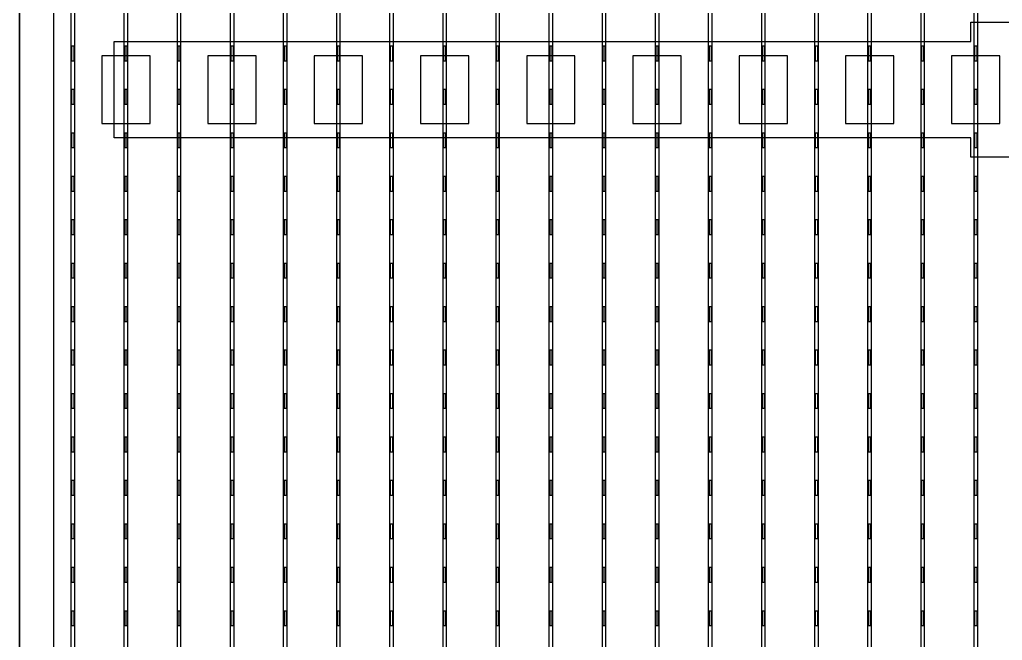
# Model space of a CAD drawing. Header units: millimetres. Extents: x -18 to 142, y -7 to 153.
# Drawn here: x -0.53 to 9.64, y 132.9 to 139.32 of the extents above; entities that cross this region are included whole.
import ezdxf

# ---------------------------------------------------------------- set-up
doc = ezdxf.new("R2010")
doc.units = ezdxf.units.MM
for name, color, linetype in [('BUSBARS', 3, 'Continuous'), ('CELLS', 5, 'Continuous'), ('CONTACT_PADS', 2, 'Continuous'), ('DICING', 4, 'Continuous'), ('FINGERS', 1, 'Continuous'), ('INSULATION', 2, 'Continuous')]:
    doc.layers.add(name, color=color, linetype=linetype)

msp = doc.modelspace()

# ---------------------------------------------------------------- linework, layer by layer
at = {"layer": 'BUSBARS'}
msp.add_lwpolyline([(19.39, 139.1), (19.39, 138.1), (10.52, 138.1), (10.52, 137.9), (9.32, 137.9), (9.32, 138.1), (0.45, 138.1), (0.45, 139.1), (9.32, 139.1), (9.32, 139.3), (10.52, 139.3), (10.52, 139.1), (19.39, 139.1)], close=True, dxfattribs=at)
at = {"layer": 'CELLS'}
msp.add_lwpolyline([(20.37, 124.9), (20.37, 145.8), (-0.53, 145.8), (-0.53, 124.9), (20.37, 124.9)], close=True, dxfattribs=at)
at = {"layer": 'CONTACT_PADS'}
for points in [[(0.033, 138.9), (0.033, 139.05), (0.008, 139.05), (0.008, 138.9), (0.033, 138.9)], [(0.583, 138.9), (0.583, 139.05), (0.558, 139.05), (0.558, 138.9), (0.583, 138.9)], [(1.133, 138.9), (1.133, 139.05), (1.108, 139.05), (1.108, 138.9), (1.133, 138.9)], [(1.683, 138.9), (1.683, 139.05), (1.658, 139.05), (1.658, 138.9), (1.683, 138.9)], [(2.233, 138.9), (2.233, 139.05), (2.208, 139.05), (2.208, 138.9), (2.233, 138.9)], [(2.783, 138.9), (2.783, 139.05), (2.758, 139.05), (2.758, 138.9), (2.783, 138.9)], [(3.333, 138.9), (3.333, 139.05), (3.308, 139.05), (3.308, 138.9), (3.333, 138.9)], [(3.883, 138.9), (3.883, 139.05), (3.858, 139.05), (3.858, 138.9), (3.883, 138.9)], [(4.433, 138.9), (4.433, 139.05), (4.408, 139.05), (4.408, 138.9), (4.433, 138.9)], [(4.983, 138.9), (4.983, 139.05), (4.958, 139.05), (4.958, 138.9), (4.983, 138.9)], [(5.533, 138.9), (5.533, 139.05), (5.508, 139.05), (5.508, 138.9), (5.533, 138.9)], [(6.083, 138.9), (6.083, 139.05), (6.058, 139.05), (6.058, 138.9), (6.083, 138.9)], [(6.633, 138.9), (6.633, 139.05), (6.608, 139.05), (6.608, 138.9), (6.633, 138.9)], [(7.183, 138.9), (7.183, 139.05), (7.158, 139.05), (7.158, 138.9), (7.183, 138.9)], [(7.733, 138.9), (7.733, 139.05), (7.708, 139.05), (7.708, 138.9), (7.733, 138.9)], [(8.283, 138.9), (8.283, 139.05), (8.258, 139.05), (8.258, 138.9), (8.283, 138.9)], [(8.833, 138.9), (8.833, 139.05), (8.808, 139.05), (8.808, 138.9), (8.833, 138.9)], [(9.383, 138.9), (9.383, 139.05), (9.358, 139.05), (9.358, 138.9), (9.383, 138.9)], [(0.033, 138.45), (0.033, 138.6), (0.008, 138.6), (0.008, 138.45), (0.033, 138.45)], [(0.583, 138.45), (0.583, 138.6), (0.558, 138.6), (0.558, 138.45), (0.583, 138.45)], [(1.133, 138.45), (1.133, 138.6), (1.108, 138.6), (1.108, 138.45), (1.133, 138.45)], [(1.683, 138.45), (1.683, 138.6), (1.658, 138.6), (1.658, 138.45), (1.683, 138.45)], [(2.233, 138.45), (2.233, 138.6), (2.208, 138.6), (2.208, 138.45), (2.233, 138.45)], [(2.783, 138.45), (2.783, 138.6), (2.758, 138.6), (2.758, 138.45), (2.783, 138.45)], [(3.333, 138.45), (3.333, 138.6), (3.308, 138.6), (3.308, 138.45), (3.333, 138.45)], [(3.883, 138.45), (3.883, 138.6), (3.858, 138.6), (3.858, 138.45), (3.883, 138.45)], [(4.433, 138.45), (4.433, 138.6), (4.408, 138.6), (4.408, 138.45), (4.433, 138.45)], [(4.983, 138.45), (4.983, 138.6), (4.958, 138.6), (4.958, 138.45), (4.983, 138.45)], [(5.533, 138.45), (5.533, 138.6), (5.508, 138.6), (5.508, 138.45), (5.533, 138.45)], [(6.083, 138.45), (6.083, 138.6), (6.058, 138.6), (6.058, 138.45), (6.083, 138.45)], [(6.633, 138.45), (6.633, 138.6), (6.608, 138.6), (6.608, 138.45), (6.633, 138.45)], [(7.183, 138.45), (7.183, 138.6), (7.158, 138.6), (7.158, 138.45), (7.183, 138.45)], [(7.733, 138.45), (7.733, 138.6), (7.708, 138.6), (7.708, 138.45), (7.733, 138.45)], [(8.283, 138.45), (8.283, 138.6), (8.258, 138.6), (8.258, 138.45), (8.283, 138.45)], [(8.833, 138.45), (8.833, 138.6), (8.808, 138.6), (8.808, 138.45), (8.833, 138.45)], [(9.383, 138.45), (9.383, 138.6), (9.358, 138.6), (9.358, 138.45), (9.383, 138.45)], [(0.033, 138), (0.033, 138.15), (0.008, 138.15), (0.008, 138), (0.033, 138)], [(0.583, 138), (0.583, 138.15), (0.558, 138.15), (0.558, 138), (0.583, 138)], [(1.133, 138), (1.133, 138.15), (1.108, 138.15), (1.108, 138), (1.133, 138)], [(1.683, 138), (1.683, 138.15), (1.658, 138.15), (1.658, 138), (1.683, 138)], [(2.233, 138), (2.233, 138.15), (2.208, 138.15), (2.208, 138), (2.233, 138)], [(2.783, 138), (2.783, 138.15), (2.758, 138.15), (2.758, 138), (2.783, 138)], [(3.333, 138), (3.333, 138.15), (3.308, 138.15), (3.308, 138), (3.333, 138)], [(3.883, 138), (3.883, 138.15), (3.858, 138.15), (3.858, 138), (3.883, 138)], [(4.433, 138), (4.433, 138.15), (4.408, 138.15), (4.408, 138), (4.433, 138)], [(4.983, 138), (4.983, 138.15), (4.958, 138.15), (4.958, 138), (4.983, 138)], [(5.533, 138), (5.533, 138.15), (5.508, 138.15), (5.508, 138), (5.533, 138)], [(6.083, 138), (6.083, 138.15), (6.058, 138.15), (6.058, 138), (6.083, 138)], [(6.633, 138), (6.633, 138.15), (6.608, 138.15), (6.608, 138), (6.633, 138)], [(7.183, 138), (7.183, 138.15), (7.158, 138.15), (7.158, 138), (7.183, 138)], [(7.733, 138), (7.733, 138.15), (7.708, 138.15), (7.708, 138), (7.733, 138)], [(8.283, 138), (8.283, 138.15), (8.258, 138.15), (8.258, 138), (8.283, 138)], [(8.833, 138), (8.833, 138.15), (8.808, 138.15), (8.808, 138), (8.833, 138)], [(9.383, 138), (9.383, 138.15), (9.358, 138.15), (9.358, 138), (9.383, 138)], [(0.033, 137.55), (0.033, 137.7), (0.008, 137.7), (0.008, 137.55), (0.033, 137.55)], [(0.583, 137.55), (0.583, 137.7), (0.558, 137.7), (0.558, 137.55), (0.583, 137.55)], [(1.133, 137.55), (1.133, 137.7), (1.108, 137.7), (1.108, 137.55), (1.133, 137.55)], [(1.683, 137.55), (1.683, 137.7), (1.658, 137.7), (1.658, 137.55), (1.683, 137.55)], [(2.233, 137.55), (2.233, 137.7), (2.208, 137.7), (2.208, 137.55), (2.233, 137.55)], [(2.783, 137.55), (2.783, 137.7), (2.758, 137.7), (2.758, 137.55), (2.783, 137.55)], [(3.333, 137.55), (3.333, 137.7), (3.308, 137.7), (3.308, 137.55), (3.333, 137.55)], [(3.883, 137.55), (3.883, 137.7), (3.858, 137.7), (3.858, 137.55), (3.883, 137.55)], [(4.433, 137.55), (4.433, 137.7), (4.408, 137.7), (4.408, 137.55), (4.433, 137.55)], [(4.983, 137.55), (4.983, 137.7), (4.958, 137.7), (4.958, 137.55), (4.983, 137.55)], [(5.533, 137.55), (5.533, 137.7), (5.508, 137.7), (5.508, 137.55), (5.533, 137.55)], [(6.083, 137.55), (6.083, 137.7), (6.058, 137.7), (6.058, 137.55), (6.083, 137.55)], [(6.633, 137.55), (6.633, 137.7), (6.608, 137.7), (6.608, 137.55), (6.633, 137.55)], [(7.183, 137.55), (7.183, 137.7), (7.158, 137.7), (7.158, 137.55), (7.183, 137.55)], [(7.733, 137.55), (7.733, 137.7), (7.708, 137.7), (7.708, 137.55), (7.733, 137.55)], [(8.283, 137.55), (8.283, 137.7), (8.258, 137.7), (8.258, 137.55), (8.283, 137.55)], [(8.833, 137.55), (8.833, 137.7), (8.808, 137.7), (8.808, 137.55), (8.833, 137.55)], [(9.383, 137.55), (9.383, 137.7), (9.358, 137.7), (9.358, 137.55), (9.383, 137.55)], [(0.033, 137.1), (0.033, 137.25), (0.008, 137.25), (0.008, 137.1), (0.033, 137.1)], [(0.583, 137.1), (0.583, 137.25), (0.558, 137.25), (0.558, 137.1), (0.583, 137.1)], [(1.133, 137.1), (1.133, 137.25), (1.108, 137.25), (1.108, 137.1), (1.133, 137.1)], [(1.683, 137.1), (1.683, 137.25), (1.658, 137.25), (1.658, 137.1), (1.683, 137.1)], [(2.233, 137.1), (2.233, 137.25), (2.208, 137.25), (2.208, 137.1), (2.233, 137.1)], [(2.783, 137.1), (2.783, 137.25), (2.758, 137.25), (2.758, 137.1), (2.783, 137.1)], [(3.333, 137.1), (3.333, 137.25), (3.308, 137.25), (3.308, 137.1), (3.333, 137.1)], [(3.883, 137.1), (3.883, 137.25), (3.858, 137.25), (3.858, 137.1), (3.883, 137.1)], [(4.433, 137.1), (4.433, 137.25), (4.408, 137.25), (4.408, 137.1), (4.433, 137.1)], [(4.983, 137.1), (4.983, 137.25), (4.958, 137.25), (4.958, 137.1), (4.983, 137.1)], [(5.533, 137.1), (5.533, 137.25), (5.508, 137.25), (5.508, 137.1), (5.533, 137.1)], [(6.083, 137.1), (6.083, 137.25), (6.058, 137.25), (6.058, 137.1), (6.083, 137.1)], [(6.633, 137.1), (6.633, 137.25), (6.608, 137.25), (6.608, 137.1), (6.633, 137.1)], [(7.183, 137.1), (7.183, 137.25), (7.158, 137.25), (7.158, 137.1), (7.183, 137.1)], [(7.733, 137.1), (7.733, 137.25), (7.708, 137.25), (7.708, 137.1), (7.733, 137.1)], [(8.283, 137.1), (8.283, 137.25), (8.258, 137.25), (8.258, 137.1), (8.283, 137.1)], [(8.833, 137.1), (8.833, 137.25), (8.808, 137.25), (8.808, 137.1), (8.833, 137.1)], [(9.383, 137.1), (9.383, 137.25), (9.358, 137.25), (9.358, 137.1), (9.383, 137.1)], [(0.033, 136.65), (0.033, 136.8), (0.008, 136.8), (0.008, 136.65), (0.033, 136.65)], [(0.583, 136.65), (0.583, 136.8), (0.558, 136.8), (0.558, 136.65), (0.583, 136.65)], [(1.133, 136.65), (1.133, 136.8), (1.108, 136.8), (1.108, 136.65), (1.133, 136.65)], [(1.683, 136.65), (1.683, 136.8), (1.658, 136.8), (1.658, 136.65), (1.683, 136.65)], [(2.233, 136.65), (2.233, 136.8), (2.208, 136.8), (2.208, 136.65), (2.233, 136.65)], [(2.783, 136.65), (2.783, 136.8), (2.758, 136.8), (2.758, 136.65), (2.783, 136.65)], [(3.333, 136.65), (3.333, 136.8), (3.308, 136.8), (3.308, 136.65), (3.333, 136.65)], [(3.883, 136.65), (3.883, 136.8), (3.858, 136.8), (3.858, 136.65), (3.883, 136.65)], [(4.433, 136.65), (4.433, 136.8), (4.408, 136.8), (4.408, 136.65), (4.433, 136.65)], [(4.983, 136.65), (4.983, 136.8), (4.958, 136.8), (4.958, 136.65), (4.983, 136.65)], [(5.533, 136.65), (5.533, 136.8), (5.508, 136.8), (5.508, 136.65), (5.533, 136.65)], [(6.083, 136.65), (6.083, 136.8), (6.058, 136.8), (6.058, 136.65), (6.083, 136.65)], [(6.633, 136.65), (6.633, 136.8), (6.608, 136.8), (6.608, 136.65), (6.633, 136.65)], [(7.183, 136.65), (7.183, 136.8), (7.158, 136.8), (7.158, 136.65), (7.183, 136.65)], [(7.733, 136.65), (7.733, 136.8), (7.708, 136.8), (7.708, 136.65), (7.733, 136.65)], [(8.283, 136.65), (8.283, 136.8), (8.258, 136.8), (8.258, 136.65), (8.283, 136.65)], [(8.833, 136.65), (8.833, 136.8), (8.808, 136.8), (8.808, 136.65), (8.833, 136.65)], [(9.383, 136.65), (9.383, 136.8), (9.358, 136.8), (9.358, 136.65), (9.383, 136.65)], [(0.033, 136.2), (0.033, 136.35), (0.008, 136.35), (0.008, 136.2), (0.033, 136.2)], [(0.583, 136.2), (0.583, 136.35), (0.558, 136.35), (0.558, 136.2), (0.583, 136.2)], [(1.133, 136.2), (1.133, 136.35), (1.108, 136.35), (1.108, 136.2), (1.133, 136.2)], [(1.683, 136.2), (1.683, 136.35), (1.658, 136.35), (1.658, 136.2), (1.683, 136.2)], [(2.233, 136.2), (2.233, 136.35), (2.208, 136.35), (2.208, 136.2), (2.233, 136.2)], [(2.783, 136.2), (2.783, 136.35), (2.758, 136.35), (2.758, 136.2), (2.783, 136.2)], [(3.333, 136.2), (3.333, 136.35), (3.308, 136.35), (3.308, 136.2), (3.333, 136.2)], [(3.883, 136.2), (3.883, 136.35), (3.858, 136.35), (3.858, 136.2), (3.883, 136.2)], [(4.433, 136.2), (4.433, 136.35), (4.408, 136.35), (4.408, 136.2), (4.433, 136.2)], [(4.983, 136.2), (4.983, 136.35), (4.958, 136.35), (4.958, 136.2), (4.983, 136.2)], [(5.533, 136.2), (5.533, 136.35), (5.508, 136.35), (5.508, 136.2), (5.533, 136.2)], [(6.083, 136.2), (6.083, 136.35), (6.058, 136.35), (6.058, 136.2), (6.083, 136.2)], [(6.633, 136.2), (6.633, 136.35), (6.608, 136.35), (6.608, 136.2), (6.633, 136.2)], [(7.183, 136.2), (7.183, 136.35), (7.158, 136.35), (7.158, 136.2), (7.183, 136.2)], [(7.733, 136.2), (7.733, 136.35), (7.708, 136.35), (7.708, 136.2), (7.733, 136.2)], [(8.283, 136.2), (8.283, 136.35), (8.258, 136.35), (8.258, 136.2), (8.283, 136.2)], [(8.833, 136.2), (8.833, 136.35), (8.808, 136.35), (8.808, 136.2), (8.833, 136.2)], [(9.383, 136.2), (9.383, 136.35), (9.358, 136.35), (9.358, 136.2), (9.383, 136.2)], [(0.033, 135.75), (0.033, 135.9), (0.008, 135.9), (0.008, 135.75), (0.033, 135.75)], [(0.583, 135.75), (0.583, 135.9), (0.558, 135.9), (0.558, 135.75), (0.583, 135.75)], [(1.133, 135.75), (1.133, 135.9), (1.108, 135.9), (1.108, 135.75), (1.133, 135.75)], [(1.683, 135.75), (1.683, 135.9), (1.658, 135.9), (1.658, 135.75), (1.683, 135.75)], [(2.233, 135.75), (2.233, 135.9), (2.208, 135.9), (2.208, 135.75), (2.233, 135.75)], [(2.783, 135.75), (2.783, 135.9), (2.758, 135.9), (2.758, 135.75), (2.783, 135.75)], [(3.333, 135.75), (3.333, 135.9), (3.308, 135.9), (3.308, 135.75), (3.333, 135.75)], [(3.883, 135.75), (3.883, 135.9), (3.858, 135.9), (3.858, 135.75), (3.883, 135.75)], [(4.433, 135.75), (4.433, 135.9), (4.408, 135.9), (4.408, 135.75), (4.433, 135.75)], [(4.983, 135.75), (4.983, 135.9), (4.958, 135.9), (4.958, 135.75), (4.983, 135.75)], [(5.533, 135.75), (5.533, 135.9), (5.508, 135.9), (5.508, 135.75), (5.533, 135.75)], [(6.083, 135.75), (6.083, 135.9), (6.058, 135.9), (6.058, 135.75), (6.083, 135.75)], [(6.633, 135.75), (6.633, 135.9), (6.608, 135.9), (6.608, 135.75), (6.633, 135.75)], [(7.183, 135.75), (7.183, 135.9), (7.158, 135.9), (7.158, 135.75), (7.183, 135.75)], [(7.733, 135.75), (7.733, 135.9), (7.708, 135.9), (7.708, 135.75), (7.733, 135.75)], [(8.283, 135.75), (8.283, 135.9), (8.258, 135.9), (8.258, 135.75), (8.283, 135.75)], [(8.833, 135.75), (8.833, 135.9), (8.808, 135.9), (8.808, 135.75), (8.833, 135.75)], [(9.383, 135.75), (9.383, 135.9), (9.358, 135.9), (9.358, 135.75), (9.383, 135.75)], [(0.033, 135.3), (0.033, 135.45), (0.008, 135.45), (0.008, 135.3), (0.033, 135.3)], [(0.583, 135.3), (0.583, 135.45), (0.558, 135.45), (0.558, 135.3), (0.583, 135.3)], [(1.133, 135.3), (1.133, 135.45), (1.108, 135.45), (1.108, 135.3), (1.133, 135.3)], [(1.683, 135.3), (1.683, 135.45), (1.658, 135.45), (1.658, 135.3), (1.683, 135.3)], [(2.233, 135.3), (2.233, 135.45), (2.208, 135.45), (2.208, 135.3), (2.233, 135.3)], [(2.783, 135.3), (2.783, 135.45), (2.758, 135.45), (2.758, 135.3), (2.783, 135.3)], [(3.333, 135.3), (3.333, 135.45), (3.308, 135.45), (3.308, 135.3), (3.333, 135.3)], [(3.883, 135.3), (3.883, 135.45), (3.858, 135.45), (3.858, 135.3), (3.883, 135.3)], [(4.433, 135.3), (4.433, 135.45), (4.408, 135.45), (4.408, 135.3), (4.433, 135.3)], [(4.983, 135.3), (4.983, 135.45), (4.958, 135.45), (4.958, 135.3), (4.983, 135.3)], [(5.533, 135.3), (5.533, 135.45), (5.508, 135.45), (5.508, 135.3), (5.533, 135.3)], [(6.083, 135.3), (6.083, 135.45), (6.058, 135.45), (6.058, 135.3), (6.083, 135.3)], [(6.633, 135.3), (6.633, 135.45), (6.608, 135.45), (6.608, 135.3), (6.633, 135.3)], [(7.183, 135.3), (7.183, 135.45), (7.158, 135.45), (7.158, 135.3), (7.183, 135.3)], [(7.733, 135.3), (7.733, 135.45), (7.708, 135.45), (7.708, 135.3), (7.733, 135.3)], [(8.283, 135.3), (8.283, 135.45), (8.258, 135.45), (8.258, 135.3), (8.283, 135.3)], [(8.833, 135.3), (8.833, 135.45), (8.808, 135.45), (8.808, 135.3), (8.833, 135.3)], [(9.383, 135.3), (9.383, 135.45), (9.358, 135.45), (9.358, 135.3), (9.383, 135.3)], [(0.033, 134.85), (0.033, 135), (0.008, 135), (0.008, 134.85), (0.033, 134.85)], [(0.583, 134.85), (0.583, 135), (0.558, 135), (0.558, 134.85), (0.583, 134.85)], [(1.133, 134.85), (1.133, 135), (1.108, 135), (1.108, 134.85), (1.133, 134.85)], [(1.683, 134.85), (1.683, 135), (1.658, 135), (1.658, 134.85), (1.683, 134.85)], [(2.233, 134.85), (2.233, 135), (2.208, 135), (2.208, 134.85), (2.233, 134.85)], [(2.783, 134.85), (2.783, 135), (2.758, 135), (2.758, 134.85), (2.783, 134.85)], [(3.333, 134.85), (3.333, 135), (3.308, 135), (3.308, 134.85), (3.333, 134.85)], [(3.883, 134.85), (3.883, 135), (3.858, 135), (3.858, 134.85), (3.883, 134.85)], [(4.433, 134.85), (4.433, 135), (4.408, 135), (4.408, 134.85), (4.433, 134.85)], [(4.983, 134.85), (4.983, 135), (4.958, 135), (4.958, 134.85), (4.983, 134.85)], [(5.533, 134.85), (5.533, 135), (5.508, 135), (5.508, 134.85), (5.533, 134.85)], [(6.083, 134.85), (6.083, 135), (6.058, 135), (6.058, 134.85), (6.083, 134.85)], [(6.633, 134.85), (6.633, 135), (6.608, 135), (6.608, 134.85), (6.633, 134.85)], [(7.183, 134.85), (7.183, 135), (7.158, 135), (7.158, 134.85), (7.183, 134.85)], [(7.733, 134.85), (7.733, 135), (7.708, 135), (7.708, 134.85), (7.733, 134.85)], [(8.283, 134.85), (8.283, 135), (8.258, 135), (8.258, 134.85), (8.283, 134.85)], [(8.833, 134.85), (8.833, 135), (8.808, 135), (8.808, 134.85), (8.833, 134.85)], [(9.383, 134.85), (9.383, 135), (9.358, 135), (9.358, 134.85), (9.383, 134.85)], [(0.033, 134.4), (0.033, 134.55), (0.008, 134.55), (0.008, 134.4), (0.033, 134.4)], [(0.583, 134.4), (0.583, 134.55), (0.558, 134.55), (0.558, 134.4), (0.583, 134.4)], [(1.133, 134.4), (1.133, 134.55), (1.108, 134.55), (1.108, 134.4), (1.133, 134.4)], [(1.683, 134.4), (1.683, 134.55), (1.658, 134.55), (1.658, 134.4), (1.683, 134.4)], [(2.233, 134.4), (2.233, 134.55), (2.208, 134.55), (2.208, 134.4), (2.233, 134.4)], [(2.783, 134.4), (2.783, 134.55), (2.758, 134.55), (2.758, 134.4), (2.783, 134.4)], [(3.333, 134.4), (3.333, 134.55), (3.308, 134.55), (3.308, 134.4), (3.333, 134.4)], [(3.883, 134.4), (3.883, 134.55), (3.858, 134.55), (3.858, 134.4), (3.883, 134.4)], [(4.433, 134.4), (4.433, 134.55), (4.408, 134.55), (4.408, 134.4), (4.433, 134.4)], [(4.983, 134.4), (4.983, 134.55), (4.958, 134.55), (4.958, 134.4), (4.983, 134.4)], [(5.533, 134.4), (5.533, 134.55), (5.508, 134.55), (5.508, 134.4), (5.533, 134.4)], [(6.083, 134.4), (6.083, 134.55), (6.058, 134.55), (6.058, 134.4), (6.083, 134.4)], [(6.633, 134.4), (6.633, 134.55), (6.608, 134.55), (6.608, 134.4), (6.633, 134.4)], [(7.183, 134.4), (7.183, 134.55), (7.158, 134.55), (7.158, 134.4), (7.183, 134.4)], [(7.733, 134.4), (7.733, 134.55), (7.708, 134.55), (7.708, 134.4), (7.733, 134.4)], [(8.283, 134.4), (8.283, 134.55), (8.258, 134.55), (8.258, 134.4), (8.283, 134.4)], [(8.833, 134.4), (8.833, 134.55), (8.808, 134.55), (8.808, 134.4), (8.833, 134.4)], [(9.383, 134.4), (9.383, 134.55), (9.358, 134.55), (9.358, 134.4), (9.383, 134.4)], [(0.033, 133.95), (0.033, 134.1), (0.008, 134.1), (0.008, 133.95), (0.033, 133.95)], [(0.583, 133.95), (0.583, 134.1), (0.558, 134.1), (0.558, 133.95), (0.583, 133.95)], [(1.133, 133.95), (1.133, 134.1), (1.108, 134.1), (1.108, 133.95), (1.133, 133.95)], [(1.683, 133.95), (1.683, 134.1), (1.658, 134.1), (1.658, 133.95), (1.683, 133.95)], [(2.233, 133.95), (2.233, 134.1), (2.208, 134.1), (2.208, 133.95), (2.233, 133.95)], [(2.783, 133.95), (2.783, 134.1), (2.758, 134.1), (2.758, 133.95), (2.783, 133.95)], [(3.333, 133.95), (3.333, 134.1), (3.308, 134.1), (3.308, 133.95), (3.333, 133.95)], [(3.883, 133.95), (3.883, 134.1), (3.858, 134.1), (3.858, 133.95), (3.883, 133.95)], [(4.433, 133.95), (4.433, 134.1), (4.408, 134.1), (4.408, 133.95), (4.433, 133.95)], [(4.983, 133.95), (4.983, 134.1), (4.958, 134.1), (4.958, 133.95), (4.983, 133.95)], [(5.533, 133.95), (5.533, 134.1), (5.508, 134.1), (5.508, 133.95), (5.533, 133.95)], [(6.083, 133.95), (6.083, 134.1), (6.058, 134.1), (6.058, 133.95), (6.083, 133.95)], [(6.633, 133.95), (6.633, 134.1), (6.608, 134.1), (6.608, 133.95), (6.633, 133.95)], [(7.183, 133.95), (7.183, 134.1), (7.158, 134.1), (7.158, 133.95), (7.183, 133.95)], [(7.733, 133.95), (7.733, 134.1), (7.708, 134.1), (7.708, 133.95), (7.733, 133.95)], [(8.283, 133.95), (8.283, 134.1), (8.258, 134.1), (8.258, 133.95), (8.283, 133.95)], [(8.833, 133.95), (8.833, 134.1), (8.808, 134.1), (8.808, 133.95), (8.833, 133.95)], [(9.383, 133.95), (9.383, 134.1), (9.358, 134.1), (9.358, 133.95), (9.383, 133.95)], [(0.033, 133.5), (0.033, 133.65), (0.008, 133.65), (0.008, 133.5), (0.033, 133.5)], [(0.583, 133.5), (0.583, 133.65), (0.558, 133.65), (0.558, 133.5), (0.583, 133.5)], [(1.133, 133.5), (1.133, 133.65), (1.108, 133.65), (1.108, 133.5), (1.133, 133.5)], [(1.683, 133.5), (1.683, 133.65), (1.658, 133.65), (1.658, 133.5), (1.683, 133.5)], [(2.233, 133.5), (2.233, 133.65), (2.208, 133.65), (2.208, 133.5), (2.233, 133.5)], [(2.783, 133.5), (2.783, 133.65), (2.758, 133.65), (2.758, 133.5), (2.783, 133.5)], [(3.333, 133.5), (3.333, 133.65), (3.308, 133.65), (3.308, 133.5), (3.333, 133.5)], [(3.883, 133.5), (3.883, 133.65), (3.858, 133.65), (3.858, 133.5), (3.883, 133.5)], [(4.433, 133.5), (4.433, 133.65), (4.408, 133.65), (4.408, 133.5), (4.433, 133.5)], [(4.983, 133.5), (4.983, 133.65), (4.958, 133.65), (4.958, 133.5), (4.983, 133.5)], [(5.533, 133.5), (5.533, 133.65), (5.508, 133.65), (5.508, 133.5), (5.533, 133.5)], [(6.083, 133.5), (6.083, 133.65), (6.058, 133.65), (6.058, 133.5), (6.083, 133.5)], [(6.633, 133.5), (6.633, 133.65), (6.608, 133.65), (6.608, 133.5), (6.633, 133.5)], [(7.183, 133.5), (7.183, 133.65), (7.158, 133.65), (7.158, 133.5), (7.183, 133.5)], [(7.733, 133.5), (7.733, 133.65), (7.708, 133.65), (7.708, 133.5), (7.733, 133.5)], [(8.283, 133.5), (8.283, 133.65), (8.258, 133.65), (8.258, 133.5), (8.283, 133.5)], [(8.833, 133.5), (8.833, 133.65), (8.808, 133.65), (8.808, 133.5), (8.833, 133.5)], [(9.383, 133.5), (9.383, 133.65), (9.358, 133.65), (9.358, 133.5), (9.383, 133.5)], [(0.033, 133.05), (0.033, 133.2), (0.008, 133.2), (0.008, 133.05), (0.033, 133.05)], [(0.583, 133.05), (0.583, 133.2), (0.558, 133.2), (0.558, 133.05), (0.583, 133.05)], [(1.133, 133.05), (1.133, 133.2), (1.108, 133.2), (1.108, 133.05), (1.133, 133.05)], [(1.683, 133.05), (1.683, 133.2), (1.658, 133.2), (1.658, 133.05), (1.683, 133.05)], [(2.233, 133.05), (2.233, 133.2), (2.208, 133.2), (2.208, 133.05), (2.233, 133.05)], [(2.783, 133.05), (2.783, 133.2), (2.758, 133.2), (2.758, 133.05), (2.783, 133.05)], [(3.333, 133.05), (3.333, 133.2), (3.308, 133.2), (3.308, 133.05), (3.333, 133.05)], [(3.883, 133.05), (3.883, 133.2), (3.858, 133.2), (3.858, 133.05), (3.883, 133.05)], [(4.433, 133.05), (4.433, 133.2), (4.408, 133.2), (4.408, 133.05), (4.433, 133.05)], [(4.983, 133.05), (4.983, 133.2), (4.958, 133.2), (4.958, 133.05), (4.983, 133.05)], [(5.533, 133.05), (5.533, 133.2), (5.508, 133.2), (5.508, 133.05), (5.533, 133.05)], [(6.083, 133.05), (6.083, 133.2), (6.058, 133.2), (6.058, 133.05), (6.083, 133.05)], [(6.633, 133.05), (6.633, 133.2), (6.608, 133.2), (6.608, 133.05), (6.633, 133.05)], [(7.183, 133.05), (7.183, 133.2), (7.158, 133.2), (7.158, 133.05), (7.183, 133.05)], [(7.733, 133.05), (7.733, 133.2), (7.708, 133.2), (7.708, 133.05), (7.733, 133.05)], [(8.283, 133.05), (8.283, 133.2), (8.258, 133.2), (8.258, 133.05), (8.283, 133.05)], [(8.833, 133.05), (8.833, 133.2), (8.808, 133.2), (8.808, 133.05), (8.833, 133.05)], [(9.383, 133.05), (9.383, 133.2), (9.358, 133.2), (9.358, 133.05), (9.383, 133.05)]]:
    msp.add_lwpolyline(points, close=True, dxfattribs=at)
at = {"layer": 'DICING'}
msp.add_line((-0.53, -7.35), (-0.53, 152.65), dxfattribs=at)
msp.add_line((-0.53, -7.35), (-0.53, 152.65), dxfattribs=at)
msp.add_line((-0.53, -7.35), (-0.53, 152.65), dxfattribs=at)
msp.add_line((-0.53, -7.35), (-0.53, 152.65), dxfattribs=at)
msp.add_line((-0.53, -7.35), (-0.53, 152.65), dxfattribs=at)
msp.add_line((-0.53, -7.35), (-0.53, 152.65), dxfattribs=at)
at = {"layer": 'FINGERS'}
for points in [[(0.04, 125.4), (0.04, 145.3), (0, 145.3), (0, 125.4), (0.04, 125.4)], [(0.59, 125.4), (0.59, 145.3), (0.55, 145.3), (0.55, 125.4), (0.59, 125.4)], [(1.14, 125.4), (1.14, 145.3), (1.1, 145.3), (1.1, 125.4), (1.14, 125.4)], [(1.69, 125.4), (1.69, 145.3), (1.65, 145.3), (1.65, 125.4), (1.69, 125.4)], [(2.24, 125.4), (2.24, 145.3), (2.2, 145.3), (2.2, 125.4), (2.24, 125.4)], [(2.79, 125.4), (2.79, 145.3), (2.75, 145.3), (2.75, 125.4), (2.79, 125.4)], [(3.34, 125.4), (3.34, 145.3), (3.3, 145.3), (3.3, 125.4), (3.34, 125.4)], [(3.89, 125.4), (3.89, 145.3), (3.85, 145.3), (3.85, 125.4), (3.89, 125.4)], [(4.44, 125.4), (4.44, 145.3), (4.4, 145.3), (4.4, 125.4), (4.44, 125.4)], [(4.99, 125.4), (4.99, 145.3), (4.95, 145.3), (4.95, 125.4), (4.99, 125.4)], [(5.54, 125.4), (5.54, 145.3), (5.5, 145.3), (5.5, 125.4), (5.54, 125.4)], [(6.09, 125.4), (6.09, 145.3), (6.05, 145.3), (6.05, 125.4), (6.09, 125.4)], [(6.64, 125.4), (6.64, 145.3), (6.6, 145.3), (6.6, 125.4), (6.64, 125.4)], [(7.19, 125.4), (7.19, 145.3), (7.15, 145.3), (7.15, 125.4), (7.19, 125.4)], [(7.74, 125.4), (7.74, 145.3), (7.7, 145.3), (7.7, 125.4), (7.74, 125.4)], [(8.29, 125.4), (8.29, 145.3), (8.25, 145.3), (8.25, 125.4), (8.29, 125.4)], [(8.84, 125.4), (8.84, 145.3), (8.8, 145.3), (8.8, 125.4), (8.84, 125.4)], [(9.39, 125.4), (9.39, 145.3), (9.35, 145.3), (9.35, 125.4), (9.39, 125.4)]]:
    msp.add_lwpolyline(points, close=True, dxfattribs=at)
at = {"layer": 'INSULATION'}
for points in [[(20.02, 125.25), (20.02, 145.45), (-0.18, 145.45), (-0.18, 125.25), (20.02, 125.25)], [(0.82, 138.25), (0.82, 138.95), (0.32, 138.95), (0.32, 138.25), (0.82, 138.25)], [(1.92, 138.25), (1.92, 138.95), (1.42, 138.95), (1.42, 138.25), (1.92, 138.25)], [(3.02, 138.25), (3.02, 138.95), (2.52, 138.95), (2.52, 138.25), (3.02, 138.25)], [(4.12, 138.25), (4.12, 138.95), (3.62, 138.95), (3.62, 138.25), (4.12, 138.25)], [(5.22, 138.25), (5.22, 138.95), (4.72, 138.95), (4.72, 138.25), (5.22, 138.25)], [(6.32, 138.25), (6.32, 138.95), (5.82, 138.95), (5.82, 138.25), (6.32, 138.25)], [(7.42, 138.25), (7.42, 138.95), (6.92, 138.95), (6.92, 138.25), (7.42, 138.25)], [(8.52, 138.25), (8.52, 138.95), (8.02, 138.95), (8.02, 138.25), (8.52, 138.25)], [(9.62, 138.25), (9.62, 138.95), (9.12, 138.95), (9.12, 138.25), (9.62, 138.25)]]:
    msp.add_lwpolyline(points, close=True, dxfattribs=at)

doc.saveas('drawing.dxf')
